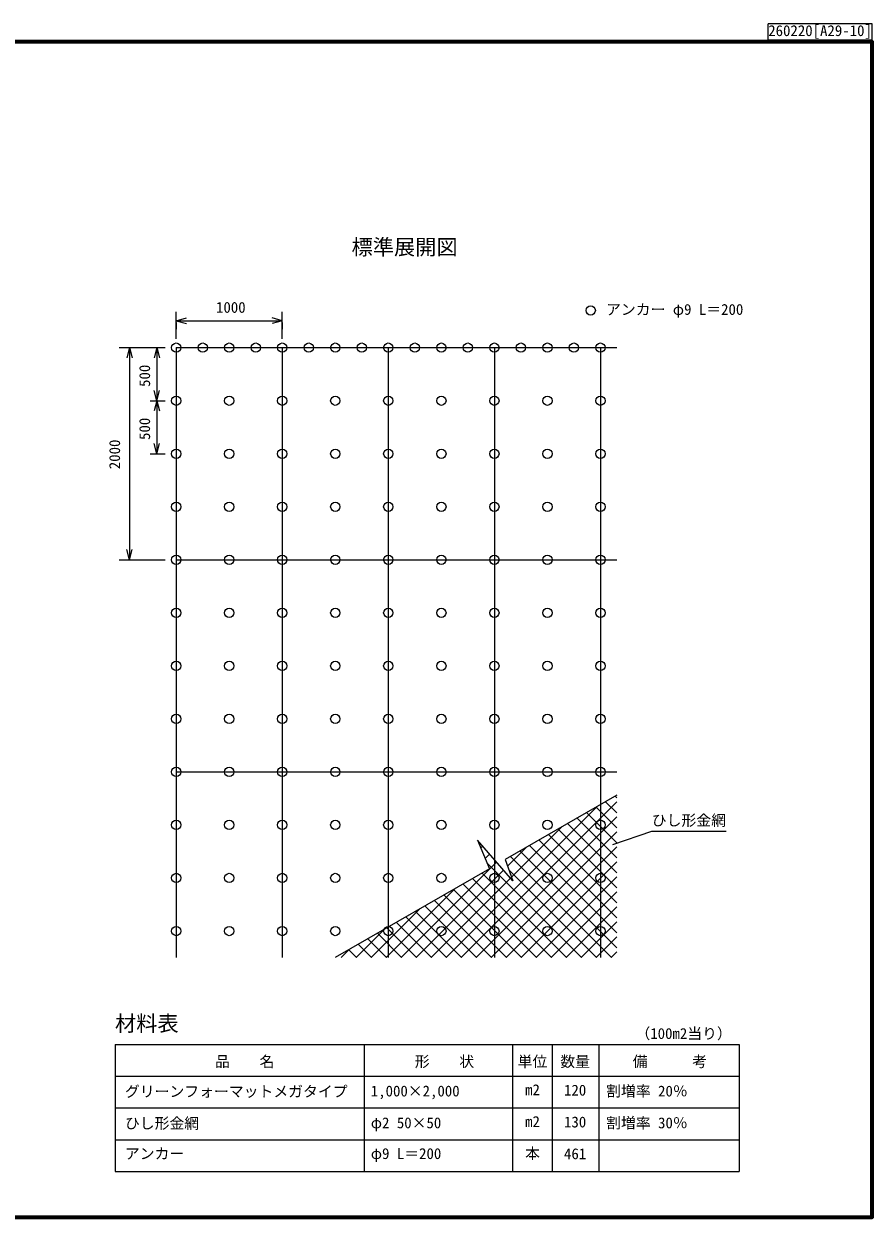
# Model space of a CAD drawing. Units: millimetres, scale not verified, with parts at other scales. Extents: x 200 to 8200, y 200 to 5825.
# Drawn here: x 4200 to 8200, y 200 to 5825 of the extents above; entities that cross this region are included whole.
import ezdxf
from ezdxf.enums import TextEntityAlignment as Align

# ---------------------------------------------------------------- set-up
doc = ezdxf.new("R2010")
doc.units = ezdxf.units.MM
doc.header["$LTSCALE"] = 20
for name, color, linetype, lineweight in [('C-DOC', 3, 'Continuous', 25), ('C-MTR-FRAM', 5, 'Continuous', 25), ('C-MTR-LINE', 5, 'Continuous', 13), ('C-STR', 7, 'Continuous', 25), ('C-STR-DIM', 1, 'Continuous', 13), ('C-STR-HTXT', 1, 'Continuous', 13), ('C-STR-TXT', 7, 'Continuous', 25), ('C-TTL', 2, 'Continuous', 70)]:
    doc.layers.add(name, color=color, linetype=linetype, lineweight=lineweight)
for name, color, linetype in [('C-MTR', 5, 'Continuous'), ('C-MTR-TXT', 5, 'Continuous'), ('C-TTL-TXT', 3, 'Continuous')]:
    doc.layers.add(name, color=color, linetype=linetype)
doc.styles.add('ＭＳ ゴシック', font='')
doc.styles.get('ＭＳ ゴシック').set_extended_font_data('MS Gothic')

msp = doc.modelspace()

# ---------------------------------------------------------------- linework, layer by layer
at = {"layer": 'C-DOC'}
msp.add_line((7710, 5750), (7710, 5825), dxfattribs=at)
msp.add_lwpolyline([(7710, 5750), (8200, 5750), (8200, 5825), (7710, 5825)], dxfattribs=at)
at = {"layer": 'C-MTR-FRAM'}
for p, q in [((4629.8, 1014.52), (7573.74, 1014.52)), ((4629.8, 1014.52), (4629.8, 414.52)), ((7573.74, 1014.52), (7573.74, 414.52)), ((4629.8, 414.52), (7573.74, 414.52))]:
    msp.add_line(p, q, dxfattribs=at)
at = {"layer": 'C-MTR-LINE'}
for p, q in [((5804.69, 1014.52), (5804.69, 414.52)), ((6504.69, 1014.52), (6504.69, 414.52)), ((6691.04, 1014.52), (6691.04, 414.52)), ((6911.04, 1014.52), (6911.04, 414.52)), ((4629.8, 864.52), (7573.74, 864.52)), ((4629.8, 714.52), (7573.74, 714.52)), ((4629.8, 564.52), (7573.74, 564.52))]:
    msp.add_line(p, q, dxfattribs=at)
at = {"layer": 'C-STR'}
for p, q in [((4918.6, 4298.7), (4918.6, 1423.7)), ((4918.6, 4298.7), (6995.96, 4298.7)), ((5418.6, 4298.7), (5418.6, 1423.7)), ((5918.6, 4298.7), (5918.6, 1423.7)), ((6418.6, 4298.7), (6418.6, 1423.7)), ((6918.6, 4298.7), (6918.6, 1423.7)), ((4918.6, 3298.7), (6995.96, 3298.7)), ((4918.6, 2298.7), (6995.96, 2298.7))]:
    msp.add_line(p, q, dxfattribs=at)
at = {"layer": 'C-STR', "color": 1}
for p, q in [((4918.6, 3923.7), (4918.6, 1423.7)), ((6995.96, 2157.81), (6261.84, 1423.7)), ((6995.96, 2188.74), (6469.22, 1885.15)), ((6943.42, 2158.46), (6995.96, 2105.91)), ((6995.96, 2176.63), (6988.27, 2184.31)), ((6191.13, 1423.7), (6902.05, 2134.62)), ((6332.56, 1423.7), (6995.96, 2087.1)), ((6853.7, 2106.75), (6995.96, 1964.49)), ((6995.96, 2035.2), (6898.56, 2132.6)), ((6735.14, 2038.41), (6120.42, 1423.7)), ((6995.96, 1752.36), (6719.13, 2029.19)), ((6763.99, 2055.04), (6995.96, 1823.07)), ((6995.96, 1893.78), (6808.85, 2080.9)), ((6338.44, 1977.25), (6395.37, 1842.58)), ((6505.6, 1786.08), (6338.44, 1977.25)), ((6995.96, 2016.39), (6403.27, 1423.7)), ((6995.96, 1610.94), (6629.42, 1977.48)), ((6674.27, 2003.33), (6995.96, 1681.65)), ((6363.02, 1949.14), (6354.1, 1940.21)), ((6473.98, 1423.7), (6995.96, 1945.68)), ((6481.69, 1855.68), (6568.22, 1942.21)), ((6995.96, 1469.52), (6539.7, 1925.77)), ((6584.56, 1951.63), (6995.96, 1540.23)), ((6428.99, 1873.69), (5979, 1423.7)), ((6396.01, 1911.42), (6375.11, 1890.51)), ((6384.09, 1869.25), (6829.65, 1423.7)), ((6469.22, 1885.15), (6505.6, 1786.08)), ((6494.85, 1899.92), (6971.07, 1423.7)), ((6995.96, 1874.97), (6544.69, 1423.7)), ((6395.37, 1842.58), (5668.6, 1423.7)), ((6049.71, 1423.7), (6461.98, 1835.97)), ((6758.94, 1423.7), (6360.28, 1822.36)), ((6900.36, 1423.7), (6486.81, 1837.24)), ((6615.4, 1423.7), (6995.96, 1804.26)), ((5908.29, 1423.7), (6234.4, 1749.81)), ((6225.71, 1744.8), (6546.8, 1423.7)), ((6617.51, 1423.7), (6270.56, 1770.65)), ((6315.42, 1796.5), (6688.22, 1423.7)), ((6135.99, 1693.09), (6405.38, 1423.7)), ((6476.09, 1423.7), (6180.85, 1718.94)), ((6995.96, 1733.55), (6686.11, 1423.7)), ((6067.48, 1653.6), (5837.58, 1423.7)), ((6046.28, 1641.38), (6263.96, 1423.7)), ((6334.67, 1423.7), (6091.14, 1667.23)), ((6756.82, 1423.7), (6995.96, 1662.84)), ((5956.57, 1589.67), (6122.54, 1423.7)), ((6193.25, 1423.7), (6001.42, 1615.53)), ((6995.96, 1592.13), (6827.53, 1423.7)), ((5900.57, 1557.4), (5766.87, 1423.7)), ((5866.85, 1537.97), (5981.12, 1423.7)), ((6051.83, 1423.7), (5911.71, 1563.82)), ((6898.24, 1423.7), (6995.96, 1521.42)), ((5777.14, 1486.26), (5839.7, 1423.7)), ((5910.41, 1423.7), (5822, 1512.11)), ((5733.66, 1461.2), (5696.16, 1423.7)), ((5732.28, 1460.4), (5768.99, 1423.7)), ((6995.96, 1450.71), (6968.95, 1423.7))]:
    msp.add_line(p, q, dxfattribs=at)
at = {"layer": 'C-STR'}
for centre in [(4918.6, 4298.7), (5043.6, 4298.7), (5168.6, 4298.7), (5293.6, 4298.7), (5418.6, 4298.7), (5543.6, 4298.7), (5668.6, 4298.7), (5793.6, 4298.7), (5918.6, 4298.7), (6043.6, 4298.7), (6168.6, 4298.7), (6293.6, 4298.7), (6418.6, 4298.7), (6543.6, 4298.7), (6668.6, 4298.7), (6793.6, 4298.7), (6918.6, 4298.7), (4918.6, 4048.7), (5168.6, 4048.7), (5418.6, 4048.7), (5668.6, 4048.7), (5918.6, 4048.7), (6168.6, 4048.7), (6418.6, 4048.7), (6668.6, 4048.7), (6918.6, 4048.7), (4918.6, 3798.7), (5168.6, 3798.7), (5418.6, 3798.7), (5668.6, 3798.7), (5918.6, 3798.7), (6168.6, 3798.7), (6418.6, 3798.7), (6668.6, 3798.7), (6918.6, 3798.7), (4918.6, 3548.7), (5168.6, 3548.7), (5418.6, 3548.7), (5668.6, 3548.7), (5918.6, 3548.7), (6168.6, 3548.7), (6418.6, 3548.7), (6668.6, 3548.7), (6918.6, 3548.7), (4918.6, 3298.7), (5168.6, 3298.7), (5418.6, 3298.7), (5668.6, 3298.7), (5918.6, 3298.7), (6168.6, 3298.7), (6418.6, 3298.7), (6668.6, 3298.7), (6918.6, 3298.7), (4918.6, 3048.7), (5168.6, 3048.7), (5418.6, 3048.7), (5668.6, 3048.7), (5918.6, 3048.7), (6168.6, 3048.7), (6418.6, 3048.7), (6668.6, 3048.7), (6918.6, 3048.7), (4918.6, 2798.7), (5168.6, 2798.7), (5418.6, 2798.7), (5668.6, 2798.7), (5918.6, 2798.7), (6168.6, 2798.7), (6418.6, 2798.7), (6668.6, 2798.7), (6918.6, 2798.7), (4918.6, 2548.7), (5168.6, 2548.7), (5418.6, 2548.7), (5668.6, 2548.7), (5918.6, 2548.7), (6168.6, 2548.7), (6418.6, 2548.7), (6668.6, 2548.7), (6918.6, 2548.7), (4918.6, 2298.7), (5168.6, 2298.7), (5418.6, 2298.7), (5668.6, 2298.7), (5918.6, 2298.7), (6168.6, 2298.7), (6418.6, 2298.7), (6668.6, 2298.7), (6918.6, 2298.7), (4918.6, 2048.7), (5168.6, 2048.7), (5418.6, 2048.7), (5668.6, 2048.7), (5918.6, 2048.7), (6168.6, 2048.7), (6418.6, 2048.7), (6668.6, 2048.7), (6918.6, 2048.7), (4918.6, 1798.7), (5168.6, 1798.7), (5418.6, 1798.7), (5668.6, 1798.7), (5918.6, 1798.7), (6168.6, 1798.7), (6418.6, 1798.7), (6668.6, 1798.7), (6918.6, 1798.7), (4918.6, 1548.7), (5168.6, 1548.7), (5418.6, 1548.7), (5668.6, 1548.7), (5918.6, 1548.7), (6168.6, 1548.7), (6418.6, 1548.7), (6668.6, 1548.7), (6918.6, 1548.7)]:
    msp.add_circle(centre, 22, dxfattribs=at)
at = {"layer": 'C-STR-DIM'}
for p, q in [((4918.6, 4339.99), (4918.6, 4467.69)), ((5418.6, 4339.99), (5418.6, 4467.69)), ((4918.6, 4425.57), (4966.89, 4438.51)), ((4918.6, 4425.57), (4966.89, 4412.63)), ((4918.6, 4425.57), (5418.6, 4425.57)), ((4918.6, 4417.69), (4918.6, 4385.57)), ((5418.6, 4425.57), (5370.3, 4438.51)), ((5418.6, 4425.57), (5370.3, 4412.63)), ((5418.6, 4417.69), (5418.6, 4385.57)), ((4648.88, 4298.7), (4867, 4298.7)), ((4697.85, 4298.7), (4684.91, 4250.4)), ((4697.85, 4298.7), (4710.79, 4250.4)), ((4697.85, 4298.7), (4697.85, 3298.7)), ((4827, 4298.7), (4814.06, 4250.4)), ((4827, 4298.7), (4839.94, 4250.4)), ((4827, 4298.7), (4827, 4048.7)), ((4827, 4048.7), (4814.06, 4097)), ((4827, 4048.7), (4839.94, 4097)), ((4794.86, 4048.7), (4867, 4048.7)), ((4827, 4048.7), (4814.06, 4000.4)), ((4827, 4048.7), (4839.94, 4000.4)), ((4827, 4048.7), (4827, 3798.7)), ((4827, 3798.7), (4814.06, 3847)), ((4827, 3798.7), (4839.94, 3847)), ((4794.86, 3798.7), (4867, 3798.7)), ((4697.85, 3298.7), (4684.91, 3347)), ((4697.85, 3298.7), (4710.79, 3347)), ((4648.88, 3298.7), (4867, 3298.7))]:
    msp.add_line(p, q, dxfattribs=at)
at = {"layer": 'C-STR-HTXT'}
for p, q in [((6977.28, 1956.07), (7160.92, 2019.64)), ((7160.92, 2019.64), (7510.92, 2019.64))]:
    msp.add_line(p, q, dxfattribs=at)
at = {"layer": 'C-STR-TXT'}
msp.add_circle((6872.75, 4474.04), 22, dxfattribs=at)
at = {"layer": 'C-TTL'}
msp.add_lwpolyline([(200, 200), (8200, 200), (8200, 5740), (200, 5740)], close=True, dxfattribs=at)

# ---------------------------------------------------------------- texts
at = {"layer": 'C-DOC', "style": 'ＭＳ ゴシック'}
msp.add_text('260220[A29-10]', height=51.32, dxfattribs=at).set_placement((7710, 5752), align=Align.BOTTOM_LEFT)
at = {"layer": 'C-MTR', "style": 'ＭＳ ゴシック'}
msp.add_text('材料表', height=73.31, dxfattribs=at).set_placement((4629.8, 1054.52), align=Align.BOTTOM_LEFT)
at = {"layer": 'C-MTR-TXT', "style": 'ＭＳ ゴシック'}
for s, p in [('（100m2当り）', (7083.74, 1024.52)), ('グリーンフォーマットメガタイプ', (4676.51, 751.51)), ('1,000×2,000', (5835.94, 753.51)), ('割増率 20％', (6945.61, 753.28)), ('ひし形金網', (4676.51, 601.51)), ('割増率 30％', (6945.61, 603.28)), ('φ2 50×50', (5835.94, 603.51)), ('アンカー', (4676.51, 458.51)), ('φ9 L＝200', (5835.94, 458.51))]:
    msp.add_text(s, height=51.32, dxfattribs=at).set_placement(p, align=Align.BOTTOM_LEFT)
msp.add_text('\u3000品\u3000\u3000名\u3000', height=51.32, dxfattribs=at).set_placement((5031.35, 933.54), align=Align.MIDDLE_LEFT)
for s, p in [('\u3000形\u3000\u3000状\u3000', (6183.43, 933.54)), ('単位', (6598.54, 933.54)), ('数量', (6799.49, 933.54)), ('\u3000備\u3000\u3000\u3000考\u3000', (7246.33, 933.54))]:
    msp.add_text(s, height=51.32, dxfattribs=at).set_placement(p, align=Align.MIDDLE_CENTER)
for s, p in [('m2', (6598.54, 759.51)), ('120', (6799.49, 757.49)), ('m2', (6598.54, 609.51)), ('130', (6799.49, 607.49)), ('本', (6598.54, 459.51)), ('461', (6799.49, 457.79))]:
    msp.add_text(s, height=51.32, dxfattribs=at).set_placement(p, align=Align.BOTTOM_CENTER)
at = {"layer": 'C-STR-DIM', "color": 7, "style": 'ＭＳ ゴシック'}
msp.add_text('1000', height=51.32, dxfattribs=at).set_placement((5106.12, 4447.57), align=Align.BOTTOM_LEFT)
for s, p in [('500', (4810.59, 4113.58)), ('500', (4810.59, 3863.58)), ('2000', (4669, 3725.71))]:
    msp.add_text(s, height=51.32, rotation=90, dxfattribs=at).set_placement(p, align=Align.BOTTOM_LEFT)
at = {"layer": 'C-STR-HTXT', "color": 7, "style": 'ＭＳ ゴシック'}
msp.add_text('ひし形金網', height=51.32, dxfattribs=at).set_placement((7160.92, 2029.64), align=Align.BOTTOM_LEFT)
at = {"layer": 'C-STR-TXT', "style": 'ＭＳ ゴシック'}
msp.add_text('アンカー φ9 L＝200', height=51.32, dxfattribs=at).set_placement((6945.14, 4437.84), align=Align.BOTTOM_LEFT)
at = {"layer": 'C-TTL-TXT', "color": 7, "style": 'ＭＳ ゴシック'}
msp.add_text('標準展開図', height=73.31, dxfattribs=at).set_placement((5745.33, 4714.31), align=Align.BOTTOM_LEFT)

doc.saveas('drawing.dxf')
